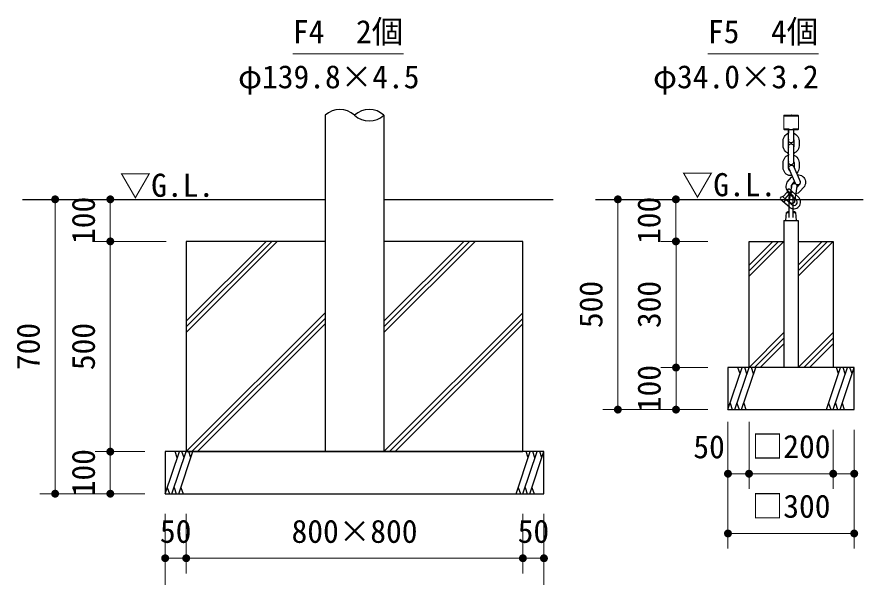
# Model space of a CAD drawing. Units: millimetres on the paper, enlarged 60 times, with parts at other scales. Extents: x 900 to 24300, y 900 to 16920.
# Drawn here: x 17954 to 21962, y 7905 to 10570 of the extents above; entities that cross this region are included whole.
import ezdxf
from ezdxf.enums import TextEntityAlignment as Align

# ---------------------------------------------------------------- set-up
doc = ezdxf.new("R2010")
doc.units = ezdxf.units.MM
doc.header["$LTSCALE"] = 60
for name, color, linetype, lineweight in [('D-DCR-HCH', 8, 'Continuous', 13), ('D-STR-1', 1, 'Continuous', 25), ('D-STR-2', 82, 'Continuous', 13), ('D-STR-DIM', 7, 'Continuous', 13), ('D-STR-HTXT', 7, 'Continuous', 13), ('D-STR-TXT', 7, 'Continuous', 13), ('D-STR\u3000構造物外形線', 1, 'Continuous', 25)]:
    doc.layers.add(name, color=color, linetype=linetype, lineweight=lineweight)
doc.styles.add('ＭＳ ゴシック', font='')
doc.styles.get('ＭＳ ゴシック').set_extended_font_data('MS Gothic')

# ---------------------------------------------------------------- blocks, each defined once
blk = doc.blocks.new('filled_dot')
at = {"color": 0, "linetype": 'Continuous', "lineweight": -2, "const_width": 1.25}
blk.add_lwpolyline([(-0.625, 0, 1), (0.625, 0, 1)], format="xyb", close=True, dxfattribs=at)

msp = doc.modelspace()

# ---------------------------------------------------------------- linework, layer by layer
at = {"layer": 'D-DCR-HCH'}
for p, q in [((18759.12, 9121.66), (19139.12, 9501.66)), ((18759.12, 9095.15), (19165.64, 9501.66)), ((18759.12, 9068.63), (19192.15, 9501.66)), ((19698.82, 9121.66), (20078.82, 9501.66)), ((19698.82, 9095.15), (20105.34, 9501.66)), ((19698.82, 9068.63), (20131.85, 9501.66)), ((21433.64, 9388.7), (21546.61, 9501.66)), ((21433.64, 9362.18), (21573.13, 9501.66)), ((21433.64, 9335.66), (21599.64, 9501.66)), ((21667.64, 9388.7), (21780.61, 9501.66)), ((21667.64, 9362.18), (21807.13, 9501.66)), ((21667.64, 9335.66), (21833.64, 9501.66)), ((18759.12, 8501.66), (19419.42, 9161.96)), ((19698.82, 8501.66), (20359.12, 9161.96)), ((18785.64, 8501.66), (19419.42, 9135.45)), ((18812.15, 8501.66), (19419.42, 9108.93)), ((19725.34, 8501.66), (20359.12, 9135.45)), ((19751.85, 8501.66), (20359.12, 9108.93)), ((21433.64, 8901.66), (21599.64, 9067.66)), ((21667.64, 8901.66), (21833.64, 9067.66)), ((21460.16, 8901.66), (21599.64, 9041.15)), ((21694.16, 8901.66), (21833.64, 9041.15)), ((21486.68, 8901.66), (21599.64, 9014.63)), ((21720.68, 8901.66), (21833.64, 9014.63))]:
    msp.add_line(p, q, dxfattribs=at)
at = {"layer": 'D-STR-1'}
for p, q in [((19419.42, 10101.66), (19419.42, 8501.66)), ((19698.82, 10101.66), (19698.82, 8501.66)), ((21634.85, 10102.14), (21633.64, 10102.14)), ((21621.69, 10032.14), (21621.66, 10015.9)), ((21645.64, 10032.14), (21621.69, 10032.14)), ((21621.69, 9981.26), (21621.69, 10032.14)), ((21645.6, 10032.14), (21645.64, 10008.14)), ((21645.64, 10032.14), (21645.62, 10020.14)), ((21595.64, 9980.14), (21596.45, 9987.09)), ((21595.81, 9956.14), (21595.64, 9980.14)), ((21596.45, 9987.09), (21598.36, 9993.8)), ((21598.36, 9993.8), (21601.48, 10000.05)), ((21601.48, 10000.05), (21605.68, 10005.63)), ((21605.68, 10005.63), (21610.84, 10010.33)), ((21610.84, 10010.33), (21616.78, 10014.01)), ((21616.78, 10014.01), (21621.69, 10015.91)), ((21619.88, 9982.71), (21619.64, 9980.14)), ((21619.64, 9980.14), (21619.64, 9956.14)), ((21620.59, 9985.19), (21619.88, 9982.71)), ((21621.69, 9987.39), (21620.59, 9985.19)), ((21622.66, 9977.45), (21621.69, 9981.26)), ((21645.6, 9981.26), (21644.63, 9977.45)), ((21645.64, 10008.14), (21645.6, 10003.18)), ((21645.6, 10003.18), (21645.6, 9981.26)), ((21645.6, 9987.39), (21646.7, 9985.19)), ((21645.63, 10015.9), (21650.51, 10014.01)), ((21647.41, 9982.71), (21646.7, 9985.19)), ((21647.64, 9980.14), (21647.41, 9982.71)), ((21647.64, 9956.14), (21647.64, 9980.14)), ((21650.51, 10014.01), (21656.45, 10010.33)), ((21656.45, 10010.33), (21661.61, 10005.63)), ((21661.61, 10005.63), (21665.81, 10000.05)), ((21665.81, 10000.05), (21668.93, 9993.8)), ((21668.93, 9993.8), (21670.84, 9987.09)), ((21670.84, 9987.09), (21671.48, 9980.14)), ((21671.48, 9980.14), (21671.48, 9956.14)), ((21596.45, 9949.18), (21595.81, 9956.14)), ((21598.36, 9942.47), (21596.45, 9949.18)), ((21601.48, 9936.22), (21598.36, 9942.47)), ((21619.64, 9956.14), (21619.88, 9953.56)), ((21619.88, 9953.56), (21620.59, 9951.08)), ((21620.59, 9951.08), (21621.69, 9948.88)), ((21621.69, 9955.01), (21622.66, 9958.82)), ((21621.69, 9933.1), (21621.69, 9955.01)), ((21624.82, 9974.15), (21622.66, 9977.45)), ((21622.66, 9958.82), (21624.82, 9962.12)), ((21627.93, 9971.74), (21624.82, 9974.15)), ((21624.82, 9962.12), (21627.93, 9964.53)), ((21631.67, 9970.46), (21627.93, 9971.74)), ((21627.93, 9964.53), (21631.67, 9965.81)), ((21635.62, 9970.46), (21631.67, 9970.46)), ((21631.67, 9965.81), (21635.62, 9965.81)), ((21639.36, 9971.74), (21635.62, 9970.46)), ((21635.62, 9965.81), (21639.36, 9964.53)), ((21642.47, 9974.15), (21639.36, 9971.74)), ((21639.36, 9964.53), (21642.47, 9962.12)), ((21644.63, 9977.45), (21642.47, 9974.15)), ((21642.47, 9962.12), (21644.63, 9958.82)), ((21644.63, 9958.82), (21645.6, 9955.01)), ((21645.6, 9955.01), (21645.6, 9928.14)), ((21646.7, 9951.08), (21645.6, 9948.88)), ((21646.7, 9951.08), (21647.41, 9953.56)), ((21647.41, 9953.56), (21647.64, 9956.14)), ((21668.93, 9942.47), (21665.81, 9936.22)), ((21670.84, 9949.18), (21668.93, 9942.47)), ((21671.48, 9956.14), (21670.84, 9949.18)), ((21605.68, 9930.65), (21601.48, 9936.22)), ((21601.48, 9896.05), (21605.68, 9901.63)), ((21610.84, 9925.94), (21605.68, 9930.65)), ((21605.68, 9901.63), (21610.84, 9906.33)), ((21616.78, 9922.27), (21610.84, 9925.94)), ((21610.84, 9906.33), (21616.78, 9910.01)), ((21616.78, 9922.27), (21621.66, 9920.38)), ((21616.78, 9910.01), (21621.67, 9911.9)), ((21621.64, 9928.14), (21621.69, 9933.1)), ((21621.69, 9904.14), (21621.64, 9928.14)), ((21621.67, 9916.14), (21621.66, 9911.9)), ((21621.69, 9877.26), (21621.69, 9904.14)), ((21645.6, 9928.14), (21645.64, 9904.14)), ((21645.64, 9904.14), (21645.6, 9899.18)), ((21645.6, 9899.18), (21645.6, 9877.26)), ((21645.62, 9920.37), (21650.51, 9922.27)), ((21645.63, 9920.38), (21645.62, 9916.14)), ((21645.63, 9911.9), (21650.51, 9910.01)), ((21656.45, 9925.94), (21650.51, 9922.27)), ((21650.51, 9910.01), (21656.45, 9906.33)), ((21661.61, 9930.65), (21656.45, 9925.94)), ((21656.45, 9906.33), (21661.61, 9901.63)), ((21665.81, 9936.22), (21661.61, 9930.65)), ((21661.61, 9901.63), (21665.81, 9896.05)), ((21595.64, 9876.14), (21596.45, 9883.09)), ((21595.81, 9852.14), (21595.64, 9876.14)), ((21596.45, 9883.09), (21598.36, 9889.8)), ((21598.36, 9889.8), (21601.48, 9896.05)), ((21619.88, 9878.71), (21619.64, 9876.14)), ((21619.64, 9876.14), (21619.64, 9852.14)), ((21620.59, 9881.19), (21619.88, 9878.71)), ((21621.69, 9883.39), (21620.59, 9881.19)), ((21622.66, 9873.45), (21621.69, 9877.26)), ((21624.82, 9870.15), (21622.66, 9873.45)), ((21623.48, 9854.63), (21624.85, 9858.12)), ((21627.93, 9867.74), (21624.82, 9870.15)), ((21624.85, 9858.12), (21627.24, 9861.02)), ((21627.24, 9861.02), (21630.41, 9863.03)), ((21631.67, 9866.46), (21627.93, 9867.74)), ((21630.41, 9863.03), (21634.04, 9863.97)), ((21635.62, 9866.46), (21631.67, 9866.46)), ((21634.04, 9863.97), (21637.79, 9863.75)), ((21639.36, 9867.74), (21635.62, 9866.46)), ((21637.79, 9863.75), (21641.28, 9862.37)), ((21642.47, 9870.15), (21639.36, 9867.74)), ((21641.28, 9862.37), (21644.18, 9859.98)), ((21644.63, 9873.45), (21642.47, 9870.15)), ((21644.18, 9859.98), (21646.2, 9856.81)), ((21645.6, 9877.26), (21644.63, 9873.45)), ((21645.6, 9883.39), (21646.7, 9881.19)), ((21647.41, 9878.71), (21646.7, 9881.19)), ((21647.64, 9876.14), (21647.41, 9878.71)), ((21647.64, 9876.14), (21647.64, 9853.49)), ((21665.81, 9896.05), (21668.93, 9889.8)), ((21668.93, 9889.8), (21670.84, 9883.09)), ((21670.84, 9883.09), (21671.64, 9876.14)), ((21671.64, 9876.14), (21671.48, 9852.14)), ((21596.45, 9845.18), (21595.81, 9852.14)), ((21598.36, 9838.47), (21596.45, 9845.18)), ((21601.48, 9832.22), (21598.36, 9838.47)), ((21605.68, 9826.65), (21601.48, 9832.22)), ((21610.84, 9821.94), (21605.68, 9826.65)), ((21616.78, 9818.27), (21610.84, 9821.94)), ((21623.29, 9815.74), (21616.78, 9818.27)), ((21619.64, 9852.14), (21619.88, 9849.56)), ((21619.88, 9849.56), (21620.59, 9847.08)), ((21620.59, 9847.08), (21621.74, 9844.77)), ((21621.74, 9844.77), (21623.3, 9842.7)), ((21623.25, 9850.88), (21623.48, 9854.63)), ((21624.19, 9847.24), (21623.25, 9850.88)), ((21623.3, 9842.7), (21625.21, 9840.96)), ((21654.5, 9777.55), (21624.19, 9847.24)), ((21625.21, 9840.96), (21627.4, 9839.6)), ((21627.4, 9839.6), (21627.53, 9839.55)), ((21646.2, 9856.81), (21676.51, 9787.12)), ((21659.97, 9825.15), (21661.61, 9826.65)), ((21665.81, 9832.22), (21661.61, 9826.65)), ((21662.5, 9819.33), (21664.48, 9819.47)), ((21664.48, 9819.47), (21670.96, 9818.84)), ((21668.93, 9838.47), (21665.81, 9832.22)), ((21670.84, 9845.18), (21668.93, 9838.47)), ((21671.48, 9852.14), (21670.84, 9845.18)), ((21670.96, 9818.84), (21677.24, 9817.11)), ((21612.81, 9777.46), (21615.68, 9783.3)), ((21615.68, 9783.3), (21635.29, 9806.63)), ((21630.15, 9814.46), (21623.29, 9815.74)), ((21637.14, 9814.46), (21630.15, 9814.46)), ((21635.29, 9806.63), (21639.95, 9810.89)), ((21637.14, 9814.46), (21638.35, 9814.69)), ((21650.22, 9787.39), (21637.65, 9772.97)), ((21639.95, 9810.89), (21639.98, 9810.92)), ((21675.04, 9790.49), (21676.22, 9788.8)), ((21677.22, 9779.74), (21675.84, 9776.24)), ((21677.22, 9786.62), (21676.22, 9788.8)), ((21676.51, 9787.12), (21677.45, 9783.48)), ((21677.1, 9777.25), (21677.76, 9779.55)), ((21677.82, 9784.31), (21677.22, 9786.62)), ((21677.45, 9783.48), (21677.22, 9779.74)), ((21677.24, 9817.11), (21683.12, 9814.34)), ((21677.76, 9779.55), (21678, 9781.93)), ((21678, 9781.93), (21677.82, 9784.31)), ((21683.12, 9814.34), (21688.41, 9810.61)), ((21688.41, 9810.61), (21688.79, 9810.29)), ((21688.79, 9810.29), (21693.42, 9805.65)), ((21693.42, 9805.65), (21697.15, 9800.29)), ((21697.15, 9800.29), (21699.87, 9794.38)), ((21699.87, 9794.38), (21701.51, 9788.1)), ((21702, 9781.63), (21701.34, 9775.18)), ((21701.51, 9788.1), (21702, 9781.63)), ((21610.35, 9764.77), (21611.01, 9771.22)), ((21610.84, 9758.3), (21610.35, 9764.77)), ((21612.48, 9752.02), (21610.84, 9758.3)), ((21611.01, 9771.22), (21612.81, 9777.46)), ((21615.2, 9746.11), (21612.48, 9752.02)), ((21619.9, 9749.26), (21614.64, 9743.24)), ((21618.93, 9740.76), (21615.2, 9746.11)), ((21623.56, 9736.11), (21618.93, 9740.76)), ((21667.74, 9712.83), (21625.54, 9749.65)), ((21626.64, 9695.16), (21636.74, 9766.32)), ((21634.59, 9766.85), (21634.35, 9764.47)), ((21634.35, 9764.47), (21634.53, 9762.09)), ((21634.53, 9762.09), (21635.13, 9759.78)), ((21635.25, 9769.15), (21634.59, 9766.85)), ((21635.13, 9759.78), (21635.65, 9758.64)), ((21636.31, 9771.3), (21635.25, 9769.15)), ((21637.65, 9772.97), (21636.31, 9771.3)), ((21636.74, 9766.32), (21637.85, 9769.91)), ((21637.85, 9769.91), (21640, 9772.97)), ((21640, 9772.97), (21643, 9775.22)), ((21643, 9775.22), (21646.55, 9776.44)), ((21646.55, 9776.44), (21650.31, 9776.5)), ((21650.31, 9776.5), (21653.9, 9775.39)), ((21660.51, 9762.95), (21650.41, 9691.79)), ((21653.9, 9775.39), (21656.97, 9773.24)), ((21656.51, 9774.38), (21654.5, 9777.55)), ((21659.41, 9771.99), (21656.51, 9774.38)), ((21656.97, 9773.24), (21659.23, 9770.24)), ((21659.23, 9770.24), (21660.45, 9766.7)), ((21662.91, 9770.62), (21659.41, 9771.99)), ((21674.61, 9773.16), (21659.55, 9756.19)), ((21660.45, 9766.7), (21660.51, 9762.95)), ((21666.65, 9770.39), (21662.91, 9770.62)), ((21670.29, 9771.33), (21666.65, 9770.39)), ((21673.45, 9773.35), (21670.29, 9771.33)), ((21677.15, 9740.04), (21672.4, 9735.51)), ((21675.84, 9776.24), (21673.45, 9773.35)), ((21674.61, 9773.16), (21676.04, 9775.1)), ((21676.04, 9775.1), (21677.1, 9777.25)), ((21692.72, 9757.58), (21677.15, 9740.04)), ((21696.67, 9763.1), (21692.72, 9757.58)), ((21699.55, 9768.94), (21696.67, 9763.1)), ((21701.34, 9775.18), (21699.55, 9768.94)), ((17980.55, 9701.66), (19419.42, 9701.66)), ((19698.82, 9701.66), (20503.31, 9701.66)), ((20704.83, 9701.66), (21976.62, 9701.66)), ((21583.08, 9707.07), (21588.34, 9713.09)), ((21625.67, 9664.61), (21583.47, 9701.42)), ((21593.98, 9713.48), (21636.18, 9676.66)), ((21594.74, 9712.82), (21615.78, 9736.93)), ((21607.74, 9698.82), (21599.85, 9689.78)), ((21605.29, 9703.62), (21626.32, 9727.73)), ((21615.02, 9737.59), (21657.22, 9700.78)), ((21623.94, 9735.79), (21623.56, 9736.11)), ((21623.64, 9615.03), (21623.64, 9713.66)), ((21629.23, 9732.06), (21623.94, 9735.79)), ((21629.23, 9732.06), (21631.72, 9730.89)), ((21631.41, 9725.95), (21639.3, 9734.99)), ((21643.64, 9615.03), (21643.64, 9713.66)), ((21655.5, 9727.68), (21660.7, 9728.98)), ((21666.64, 9731.6), (21660.7, 9728.98)), ((21672.03, 9735.2), (21666.64, 9731.6)), ((21672.4, 9735.51), (21672.03, 9735.2)), ((21626.71, 9691.42), (21626.64, 9695.16)), ((21627.92, 9687.87), (21626.71, 9691.42)), ((21630.18, 9684.88), (21627.92, 9687.87)), ((21633.25, 9682.72), (21630.18, 9684.88)), ((21636.84, 9681.62), (21633.25, 9682.72)), ((21640.6, 9681.68), (21636.84, 9681.62)), ((21644.15, 9682.89), (21640.6, 9681.68)), ((21647.15, 9685.14), (21644.15, 9682.89)), ((21649.31, 9688.21), (21647.15, 9685.14)), ((21650.41, 9691.79), (21649.31, 9688.21)), ((21608.64, 9601.66), (21611.97, 9639.66)), ((21611.97, 9639.66), (21623.64, 9639.66)), ((21643.64, 9639.66), (21655.32, 9639.66)), ((21658.64, 9601.66), (21655.32, 9639.66)), ((21599.64, 9601.66), (21667.64, 9601.66)), ((21599.64, 9601.66), (21599.64, 8901.66)), ((21608.64, 9601.66), (21658.64, 9601.66)), ((21667.64, 9601.66), (21667.64, 8901.66)), ((20359.12, 9501.66), (19698.82, 9501.66)), ((21590.94, 9501.66), (21599.64, 9501.66)), ((21667.64, 9501.66), (21676.34, 9501.66))]:
    msp.add_line(p, q, dxfattribs=at)
for points in [[(19419.42, 9501.66), (18759.12, 9501.66), (18759.12, 8501.66), (20359.12, 8501.66), (20359.12, 9501.66)], [(21676.34, 9501.66), (21833.64, 9501.66), (21833.64, 8901.66), (21433.64, 8901.66), (21433.64, 9501.66), (21590.94, 9501.66)]]:
    msp.add_lwpolyline(points, dxfattribs=at)
for points in [[(21333.64, 8701.66), (21933.64, 8701.66), (21933.64, 8901.66), (21333.64, 8901.66)], [(18659.12, 8301.66), (20459.12, 8301.66), (20459.12, 8501.66), (18659.12, 8501.66)]]:
    msp.add_lwpolyline(points, close=True, dxfattribs=at)
for centre, radius, start, end in [((19489.27, 10025.65), 103.24, 47.42131, 132.57869), ((19628.97, 10025.65), 103.24, 47.42131, 132.57869), ((19628.97, 10177.68), 103.24, 227.42131, 312.57869), ((21617.65, 9740.61), 4, 138.89836, 228.89836), ((21622.91, 9746.63), 4, 48.89836, 138.89836), ((21586.1, 9704.44), 4, 138.89836, 228.89836), ((21591.36, 9710.46), 4, 48.89836, 138.89836), ((21633.64, 9713.66), 10, 0, 180), ((21646.7, 9688.72), 16, 318.89836, 48.89836), ((21646.7, 9688.72), 32, 318.89836, 48.89836), ((21646.7, 9688.72), 32, 228.89836, 318.89836), ((21646.7, 9688.72), 16, 228.89836, 318.89836), ((21633.64, 9582.94), 60.73, 99.47798, 110.91155), ((21633.64, 9582.94), 60.73, 69.08845, 80.52202)]:
    msp.add_arc(centre, radius, start, end, dxfattribs=at)
at = {"layer": 'D-STR-2'}
for p, q in [((21598.64, 10097.14), (21598.82, 10098.46)), ((21598.82, 10098.46), (21599.55, 10100.01)), ((21599.55, 10100.01), (21600.77, 10101.23)), ((21600.77, 10101.23), (21602.33, 10101.96)), ((21602.33, 10101.96), (21603.64, 10102.14)), ((21603.64, 10102.14), (21633.64, 10102.14)), ((21634.85, 10102.14), (21663.64, 10102.14)), ((21663.64, 10102.14), (21664.86, 10101.96)), ((21664.86, 10101.96), (21666.41, 10101.23)), ((21666.41, 10101.23), (21667.62, 10100.01)), ((21667.62, 10100.01), (21668.35, 10098.46)), ((21668.35, 10098.46), (21668.64, 10097.14)), ((21598.76, 10037.14), (21598.64, 10097.14)), ((21598.64, 10097.14), (21668.64, 10097.14)), ((21668.64, 10097.14), (21668.64, 10037.14)), ((21598.93, 10035.82), (21598.76, 10037.14)), ((21598.76, 10037.14), (21625.02, 10037.14)), ((21599.66, 10034.26), (21598.93, 10035.82)), ((21600.88, 10033.05), (21599.66, 10034.26)), ((21602.43, 10032.31), (21600.88, 10033.05)), ((21603.74, 10032.14), (21602.43, 10032.31)), ((21603.74, 10032.14), (21621.69, 10032.14)), ((21642.23, 10037.14), (21668.64, 10037.14)), ((21663.64, 10032.14), (21645.64, 10032.14)), ((21664.96, 10032.31), (21663.64, 10032.14)), ((21666.52, 10033.05), (21664.96, 10032.31)), ((21667.74, 10034.26), (21666.52, 10033.05)), ((21668.47, 10035.82), (21667.74, 10034.26)), ((21668.64, 10037.14), (21668.47, 10035.82))]:
    msp.add_line(p, q, dxfattribs=at)
at = {"layer": 'D-STR-DIM'}
for p, q in [((18961.52, 9701.66), (18064.32, 9701.66)), ((18136.32, 9701.66), (18136.32, 8301.66)), ((18974.02, 9701.66), (18326.44, 9701.66)), ((18398.44, 9701.66), (18398.44, 9501.66)), ((21536.04, 9701.66), (20738.28, 9701.66)), ((20810.28, 9701.66), (20810.28, 8701.66)), ((21548.54, 9701.66), (21014.11, 9701.66)), ((21086.11, 9701.66), (21086.11, 9501.66)), ((18663.12, 9501.66), (18326.44, 9501.66)), ((18663.12, 9501.66), (18326.44, 9501.66)), ((18398.44, 9501.66), (18398.44, 8501.66)), ((21237.64, 9501.66), (21014.11, 9501.66)), ((21237.64, 9501.66), (21014.71, 9501.66)), ((21086.71, 9501.66), (21086.71, 8901.66)), ((21237.64, 8901.66), (21014.71, 8901.66)), ((21237.64, 8901.66), (21014.71, 8901.66)), ((21086.71, 8901.66), (21086.71, 8701.66)), ((21237.64, 8701.66), (20738.28, 8701.66)), ((21237.64, 8701.66), (21014.71, 8701.66)), ((21333.64, 8644.25), (21333.64, 8040.55)), ((21333.64, 8644.25), (21333.64, 8324.8)), ((21433.64, 8644.25), (21433.64, 8324.8)), ((21433.64, 8644.25), (21433.64, 8324.8)), ((21833.64, 8605.66), (21833.64, 8324.8)), ((21833.64, 8605.66), (21833.64, 8324.8)), ((21933.64, 8605.66), (21933.64, 8324.8)), ((21933.64, 8605.66), (21933.64, 8040.55)), ((18563.12, 8501.66), (18326.44, 8501.66)), ((18563.12, 8501.66), (18326.44, 8501.66)), ((18398.44, 8501.66), (18398.44, 8301.66)), ((21333.64, 8396.8), (21433.64, 8396.8)), ((21433.64, 8396.8), (21833.64, 8396.8)), ((21833.64, 8396.8), (21933.64, 8396.8)), ((18563.12, 8301.66), (18064.32, 8301.66)), ((18563.12, 8301.66), (18326.44, 8301.66)), ((18659.12, 8205.66), (18659.12, 7626.39)), ((18659.12, 8205.66), (18659.12, 7922.7)), ((18759.12, 8205.66), (18759.12, 7922.7)), ((18759.12, 8205.66), (18759.12, 7922.7)), ((20359.12, 8205.66), (20359.12, 7922.7)), ((20359.12, 8205.66), (20359.12, 7922.7)), ((20459.12, 8205.66), (20459.12, 7626.39)), ((20459.12, 8205.66), (20459.12, 7922.7)), ((21333.64, 8112.55), (21933.64, 8112.55)), ((18659.12, 7994.7), (18759.12, 7994.7)), ((18759.12, 7994.7), (20359.12, 7994.7)), ((20359.12, 7994.7), (20459.12, 7994.7))]:
    msp.add_line(p, q, dxfattribs=at)
at = {"layer": 'D-STR-TXT'}
for p, q in [((19266.06, 10394.25), (19791.06, 10394.25)), ((21238.06, 10394.25), (21763.06, 10394.25))]:
    msp.add_line(p, q, dxfattribs=at)
at = {"layer": 'D-STR\u3000構造物外形線'}
for p, q in [((21333.64, 8701.66), (21401.06, 8901.66)), ((21366.01, 8701.66), (21433.64, 8902.29)), ((21390.91, 8871.54), (21380.75, 8901.66)), ((21398.38, 8701.66), (21465.8, 8901.66)), ((21423.28, 8871.54), (21413.12, 8901.66)), ((21455.65, 8871.54), (21445.49, 8901.66)), ((21801.49, 8701.66), (21868.91, 8901.66)), ((21833.86, 8701.66), (21901.49, 8902.29)), ((21858.75, 8871.54), (21848.6, 8901.66)), ((21866.23, 8701.66), (21933.64, 8901.66)), ((21891.12, 8871.54), (21880.96, 8901.66)), ((21923.49, 8871.54), (21913.33, 8901.66)), ((21343.8, 8731.79), (21353.96, 8701.66)), ((21376.17, 8731.79), (21386.32, 8701.66)), ((21408.54, 8731.79), (21418.69, 8701.66)), ((21811.64, 8731.79), (21821.8, 8701.66)), ((21844.01, 8731.79), (21854.17, 8701.66)), ((21876.38, 8731.79), (21886.54, 8701.66)), ((18659.12, 8301.66), (18726.54, 8501.66)), ((18691.49, 8301.66), (18759.12, 8502.29)), ((18716.38, 8471.54), (18706.23, 8501.66)), ((18723.86, 8301.66), (18791.28, 8501.66)), ((18748.75, 8471.54), (18738.6, 8501.66)), ((18781.12, 8471.54), (18770.96, 8501.66)), ((20326.96, 8301.66), (20394.38, 8501.66)), ((20359.33, 8301.66), (20426.96, 8502.29)), ((20384.23, 8471.54), (20374.07, 8501.66)), ((20391.7, 8301.66), (20459.12, 8501.66)), ((20416.59, 8471.54), (20406.44, 8501.66)), ((20448.96, 8471.54), (20438.81, 8501.66)), ((18669.27, 8331.79), (18679.43, 8301.66)), ((18701.64, 8331.79), (18711.8, 8301.66)), ((18734.01, 8331.79), (18744.17, 8301.66)), ((20337.12, 8331.79), (20347.27, 8301.66)), ((20369.49, 8331.79), (20379.64, 8301.66)), ((20401.85, 8331.79), (20412.01, 8301.66))]:
    msp.add_line(p, q, dxfattribs=at)

# ---------------------------------------------------------------- block references
at = {"layer": 'D-STR-DIM', "xscale": 15, "yscale": 15}
for p, rotation in [((18136.32, 9701.66), 270), ((18398.44, 9701.66), 270), ((20810.28, 9701.66), 270), ((21086.11, 9701.66), 270), ((18398.44, 9501.66), 90), ((18398.44, 9501.66), 270), ((21086.11, 9501.66), 90), ((21086.71, 9501.66), 270), ((21086.71, 8901.66), 90), ((21086.71, 8901.66), 270), ((20810.28, 8701.66), 90), ((21086.71, 8701.66), 90), ((18398.44, 8501.66), 90), ((18398.44, 8501.66), 270), ((21433.64, 8396.8), 180), ((21833.64, 8396.8), 180), ((21933.64, 8396.8), 180), ((18136.32, 8301.66), 90), ((18398.44, 8301.66), 90), ((21933.64, 8112.55), 180), ((18759.12, 7994.7), 180), ((20359.12, 7994.7), 180), ((20459.12, 7994.7), 180)]:
    msp.add_blockref('filled_dot', p, dxfattribs=dict(at, rotation=rotation))
for p in [(21333.64, 8396.8), (21433.64, 8396.8), (21833.64, 8396.8), (21333.64, 8112.55), (18659.12, 7994.7), (18759.12, 7994.7), (20359.12, 7994.7)]:
    msp.add_blockref('filled_dot', p, dxfattribs=at)

# ---------------------------------------------------------------- texts
at = {"layer": 'D-STR-DIM', "style": 'ＭＳ ゴシック'}
for s, p in [('100', (18270.18, 9601.66)), ('100', (20957.84, 9601.66)), ('500', (20682.01, 9201.66)), ('300', (20958.44, 9201.66)), ('700', (18008.05, 9001.66)), ('500', (18270.18, 9001.66)), ('100', (20958.44, 8801.66)), ('100', (18270.18, 8401.66))]:
    msp.add_text(s, height=110, rotation=90, dxfattribs=at).set_placement(p, align=Align.MIDDLE_CENTER)
for s, p in [('50', (21243.86, 8525.06)), ('□200', (21633.64, 8526.59)), ('□300', (21633.64, 8242.34)), ('50', (18709.12, 8122.97)), ('800×800', (19559.12, 8122.97)), ('50', (20409.12, 8122.97))]:
    msp.add_text(s, height=110, dxfattribs=at).set_placement(p, align=Align.MIDDLE_CENTER)
at = {"layer": 'D-STR-HTXT', "style": 'ＭＳ ゴシック'}
for s, p in [('φ139.8×4.5', (19005.56, 10196.67)), ('φ34.0×3.2', (20977.56, 10196.67))]:
    msp.add_text(s, height=110, dxfattribs=at).set_placement(p, align=Align.BOTTOM_LEFT)
at = {"layer": 'D-STR-TXT', "style": 'ＭＳ ゴシック'}
for s, p in [('F4\u30002個', (19528.56, 10499.25)), ('F5\u30004個', (21500.56, 10499.25))]:
    msp.add_text(s, height=110, dxfattribs=at).set_placement(p, align=Align.MIDDLE_CENTER)
for p in [(18442.55, 9680.63), (21113.71, 9683.35)]:
    msp.add_text('▽G.L.', height=110, dxfattribs=at).set_placement(p, align=Align.BOTTOM_LEFT)

doc.saveas('drawing.dxf')
